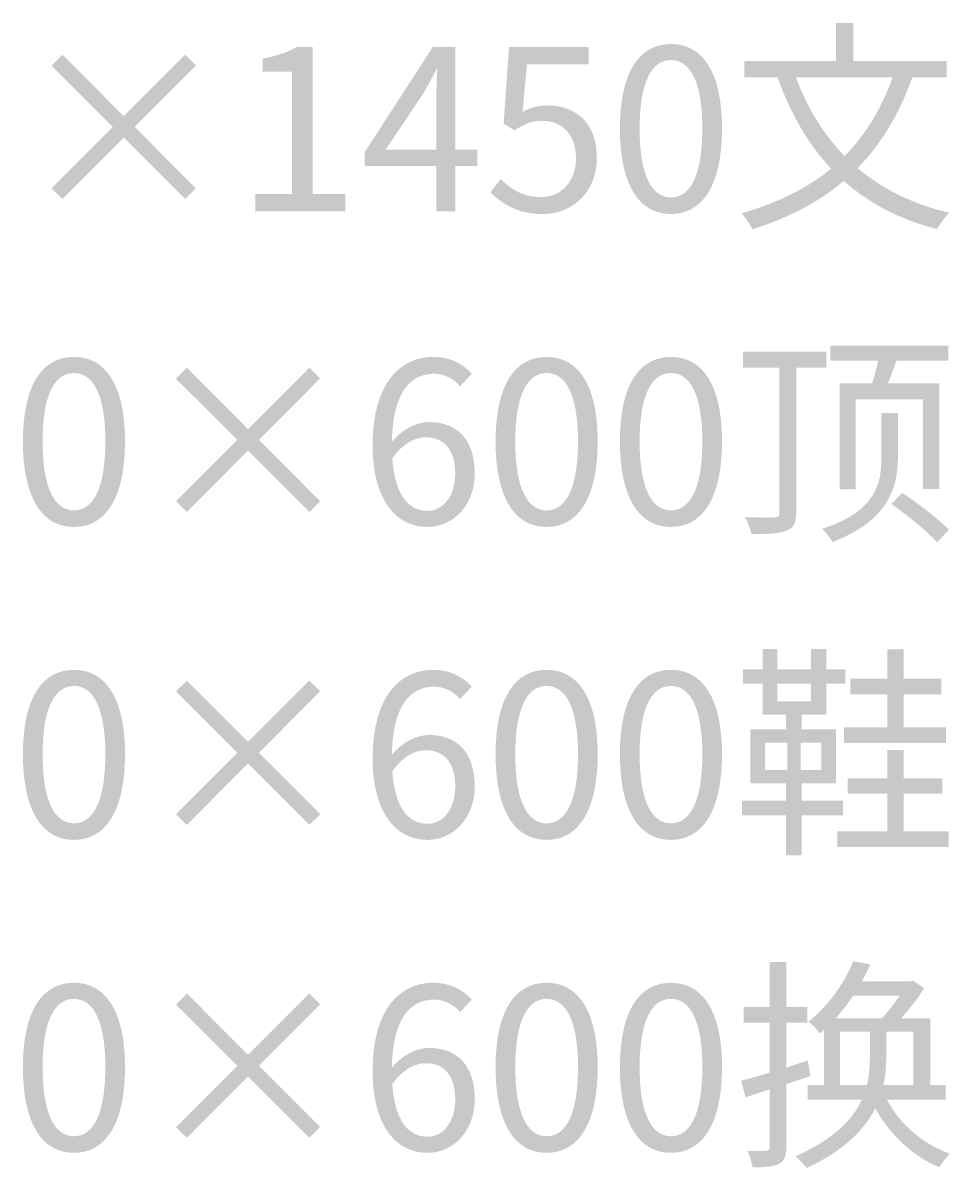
# Model space of a CAD drawing. Header units: millimetres. Extents: x -4600 to 229000, y -4300 to 19460.
# Drawn here: x 100402 to 101588, y 12972 to 14436 of the extents above; entities that cross this region are included whole.
import ezdxf

# ---------------------------------------------------------------- set-up
doc = ezdxf.new("R2010")
doc.units = ezdxf.units.MM
doc.header["$LTSCALE"] = 100
doc.layers.add('A-NOTE', color=7, linetype='Continuous', lineweight=18)

# ---------------------------------------------------------------- blocks, each defined once
blk = doc.blocks.new('A03_SHEET')
at = {"layer": 'A-NOTE'}
h = blk.add_hatch(color=256, dxfattribs=at)
edge = h.paths.add_edge_path()
edge.add_line((21442.3, 14435.7), (21442.3, 14387))
edge.add_line((21442.3, 14387), (21324.8, 14387))
edge.add_line((21324.8, 14387), (21324.8, 14366))
edge.add_line((21324.8, 14366), (21367.5, 14366))
edge.add_spline(control_points=[(21367.5, 14366), (21383.8, 14320.2), (21406.2, 14280.9), (21435.9, 14249.4)], knot_values=[0, 0, 0, 0, 1, 1, 1, 1], degree=3, periodic=0)
edge.add_spline(control_points=[(21435.9, 14249.4), (21405.3, 14224.2), (21367.5, 14205.6), (21321.6, 14192.4)], knot_values=[0, 0, 0, 0, 1, 1, 1, 1], degree=3, periodic=0)
edge.add_spline(control_points=[(21321.6, 14192.4), (21325.9, 14187.3), (21332.8, 14177), (21335.4, 14171.8)], knot_values=[0, 0, 0, 0, 1, 1, 1, 1], degree=3, periodic=0)
edge.add_spline(control_points=[(21335.4, 14171.8), (21381.8, 14186.7), (21420.5, 14206.7), (21452, 14233.7)], knot_values=[0, 0, 0, 0, 1, 1, 1, 1], degree=3, periodic=0)
edge.add_spline(control_points=[(21452, 14233.7), (21484.1, 14205.3), (21523.3, 14184.4), (21571.2, 14172.1)], knot_values=[0, 0, 0, 0, 1, 1, 1, 1], degree=3, periodic=0)
edge.add_spline(control_points=[(21571.2, 14172.1), (21574.9, 14178.1), (21581.8, 14188.1), (21586.9, 14193)], knot_values=[0, 0, 0, 0, 1, 1, 1, 1], degree=3, periodic=0)
edge.add_spline(control_points=[(21586.9, 14193), (21540.2, 14203.9), (21501.3, 14223.6), (21469.8, 14250)], knot_values=[0, 0, 0, 0, 1, 1, 1, 1], degree=3, periodic=0)
edge.add_spline(control_points=[(21469.8, 14250), (21499.8, 14280.7), (21522.8, 14318.5), (21539.7, 14366)], knot_values=[0, 0, 0, 0, 1, 1, 1, 1], degree=3, periodic=0)
edge.add_line((21539.7, 14366), (21583.8, 14366))
edge.add_line((21583.8, 14366), (21583.8, 14387))
edge.add_line((21583.8, 14387), (21464.3, 14387))
edge.add_line((21464.3, 14387), (21464.3, 14435.7))
edge.add_line((21464.3, 14435.7), (21442.3, 14435.7))
edge = h.paths.add_edge_path(flags=0)
edge.add_spline(control_points=[(21453.1, 14265.5), (21425.9, 14293.3), (21405.3, 14327.1), (21391, 14366)], knot_values=[0, 0, 0, 0, 1, 1, 1, 1], degree=3, periodic=0)
edge.add_line((21391, 14366), (21514.7, 14366))
edge.add_spline(control_points=[(21514.7, 14366), (21499.8, 14325.4), (21479.8, 14292.1), (21453.1, 14265.5)], knot_values=[0, 0, 0, 0, 1, 1, 1, 1], degree=3, periodic=0)
h = blk.add_hatch(color=256, dxfattribs=at)
edge = h.paths.add_edge_path()
edge.add_line((20699.7, 14195), (20814.8, 14195))
edge.add_line((20814.8, 14195), (20814.8, 14216.8))
edge.add_line((20814.8, 14216.8), (20772.7, 14216.8))
edge.add_line((20772.7, 14216.8), (20772.7, 14405))
edge.add_line((20772.7, 14405), (20752.7, 14405))
edge.add_spline(control_points=[(20752.7, 14405), (20741.2, 14398.4), (20727.7, 14393.5), (20709.1, 14390.1)], knot_values=[0, 0, 0, 0, 1, 1, 1, 1], degree=3, periodic=0)
edge.add_line((20709.1, 14390.1), (20709.1, 14373.5))
edge.add_line((20709.1, 14373.5), (20746.6, 14373.5))
edge.add_line((20746.6, 14373.5), (20746.6, 14216.8))
edge.add_line((20746.6, 14216.8), (20699.7, 14216.8))
edge.add_line((20699.7, 14216.8), (20699.7, 14195))
h = blk.add_hatch(color=256, dxfattribs=at)
h.paths.add_polyline_path([(20930.9, 14195), (20955.5, 14195), (20955.5, 14252.9), (20983.6, 14252.9), (20983.6, 14273.8), (20955.5, 14273.8), (20955.5, 14405), (20926.6, 14405), (20839.2, 14270.1), (20839.2, 14252.9), (20930.9, 14252.9), (20930.9, 14195)])
edge = h.paths.add_edge_path(flags=0)
edge.add_line((20930.9, 14273.8), (20866.4, 14273.8))
edge.add_line((20866.4, 14273.8), (20914.2, 14345.4))
edge.add_spline(control_points=[(20914.2, 14345.4), (20920.3, 14355.7), (20926, 14366.3), (20931.1, 14376.4)], knot_values=[0, 0, 0, 0, 1, 1, 1, 1], degree=3, periodic=0)
edge.add_line((20931.1, 14376.4), (20932.3, 14376.4))
edge.add_spline(control_points=[(20932.3, 14376.4), (20931.7, 14365.8), (20930.9, 14348.6), (20930.9, 14338.2)], knot_values=[0, 0, 0, 0, 1, 1, 1, 1], degree=3, periodic=0)
edge.add_line((20930.9, 14338.2), (20930.9, 14273.8))
h = blk.add_hatch(color=256, dxfattribs=at)
edge = h.paths.add_edge_path()
edge.add_spline(control_points=[(21067.5, 14191.3), (21102.8, 14191.3), (21136.3, 14217.3), (21136.3, 14263.2), (21136.3, 14309.6), (21107.6, 14330.2), (21073, 14330.2), (21060.4, 14330.2), (21050.9, 14327.1), (21041.4, 14321.9)], knot_values=[0, 0, 0, 0, 1, 1, 1, 2, 2, 2, 3, 3, 3, 3], degree=3, periodic=0)
edge.add_line((21041.4, 14321.9), (21046.9, 14382.7))
edge.add_line((21046.9, 14382.7), (21126, 14382.7))
edge.add_line((21126, 14382.7), (21126, 14405))
edge.add_line((21126, 14405), (21024, 14405))
edge.add_line((21024, 14405), (21017.1, 14307))
edge.add_line((21017.1, 14307), (21031.1, 14298.1))
edge.add_spline(control_points=[(21031.1, 14298.1), (21043.2, 14306.2), (21052, 14310.5), (21066.1, 14310.5), (21092.4, 14310.5), (21109.6, 14292.7), (21109.6, 14262.6), (21109.6, 14232), (21089.9, 14213), (21064.9, 14213), (21040.6, 14213), (21025.1, 14224.2), (21013.4, 14236.3)], knot_values=[0, 0, 0, 0, 1, 1, 1, 2, 2, 2, 3, 3, 3, 4, 4, 4, 4], degree=3, periodic=0)
edge.add_line((21013.4, 14236.3), (21000.2, 14219.1))
edge.add_spline(control_points=[(21000.2, 14219.1), (21014.5, 14205), (21034.6, 14191.3), (21067.5, 14191.3)], knot_values=[0, 0, 0, 0, 1, 1, 1, 1], degree=3, periodic=0)
h = blk.add_hatch(color=256, dxfattribs=at)
edge = h.paths.add_edge_path()
edge.add_spline(control_points=[(21231.1, 14191.3), (21270.9, 14191.3), (21296.4, 14227.4), (21296.4, 14300.7), (21296.4, 14373.5), (21270.9, 14408.7), (21231.1, 14408.7), (21191, 14408.7), (21165.8, 14373.5), (21165.8, 14300.7), (21165.8, 14227.4), (21191, 14191.3), (21231.1, 14191.3)], knot_values=[0, 0, 0, 0, 1, 1, 1, 2, 2, 2, 3, 3, 3, 4, 4, 4, 4], degree=3, periodic=0)
edge = h.paths.add_edge_path(flags=0)
edge.add_spline(control_points=[(21231.1, 14212.5), (21207.3, 14212.5), (21191, 14239.1), (21191, 14300.7), (21191, 14362), (21207.3, 14388.1), (21231.1, 14388.1), (21254.9, 14388.1), (21271.2, 14362), (21271.2, 14300.7), (21271.2, 14239.1), (21254.9, 14212.5), (21231.1, 14212.5)], knot_values=[0, 0, 0, 0, 1, 1, 1, 2, 2, 2, 3, 3, 3, 4, 4, 4, 4], degree=3, periodic=0)
for points in [[(20609.7, 14210.5), (20623.5, 14224.2), (20545.2, 14302.7), (20623.5, 14381.2), (20609.7, 14395), (20531.2, 14316.5), (20453, 14395), (20438.9, 14380.9), (20517.4, 14302.7), (20438.9, 14224.2), (20453, 14210.5), (20531.2, 14289), (20609.7, 14210.5)], [(20768.7, 13810.5), (20782.5, 13824.2), (20704.2, 13902.7), (20782.5, 13981.2), (20768.7, 13995), (20690.2, 13916.5), (20612, 13995), (20598, 13980.9), (20676.5, 13902.7), (20598, 13824.2), (20612, 13810.5), (20690.2, 13889), (20768.7, 13810.5)], [(21507.9, 13635.1), (21507.9, 13597.3), (21460.6, 13597.3), (21460.6, 13577.5), (21507.9, 13577.5), (21507.9, 13535.4), (21452.3, 13535.4), (21452.3, 13515.3), (21582.9, 13515.3), (21582.9, 13535.4), (21528.8, 13535.4), (21528.8, 13577.5), (21576.9, 13577.5), (21576.9, 13597.3), (21528.8, 13597.3), (21528.8, 13635.1), (21507.9, 13635.1)], [(20768.7, 13410.5), (20782.5, 13424.2), (20704.2, 13502.7), (20782.5, 13581.2), (20768.7, 13595), (20690.2, 13516.5), (20612, 13595), (20598, 13580.9), (20676.5, 13502.7), (20598, 13424.2), (20612, 13410.5), (20690.2, 13489), (20768.7, 13410.5)], [(21507.9, 13506.4), (21507.9, 13470.1), (21456.9, 13470.1), (21456.9, 13450.3), (21507.9, 13450.3), (21507.9, 13402.4), (21444, 13402.4), (21444, 13382.1), (21586.1, 13382.1), (21586.1, 13402.4), (21528.8, 13402.4), (21528.8, 13450.3), (21578.3, 13450.3), (21578.3, 13470.1), (21528.8, 13470.1), (21528.8, 13506.4), (21507.9, 13506.4)], [(20768.7, 13010.5), (20782.5, 13024.2), (20704.2, 13102.7), (20782.5, 13181.2), (20768.7, 13195), (20690.2, 13116.5), (20612, 13195), (20598, 13180.9), (20676.5, 13102.7), (20598, 13024.2), (20612, 13010.5), (20690.2, 13089), (20768.7, 13010.5)]]:
    blk.add_hatch(color=256, dxfattribs=at).paths.add_polyline_path(points)
h = blk.add_hatch(color=256, dxfattribs=at)
edge = h.paths.add_edge_path()
edge.add_line((21323.4, 14015.3), (21323.4, 13995))
edge.add_line((21323.4, 13995), (21369.8, 13995))
edge.add_line((21369.8, 13995), (21369.8, 13809.6))
edge.add_spline(control_points=[(21369.8, 13809.6), (21369.8, 13805), (21368.3, 13803.9), (21363.5, 13803.6), (21358.9, 13803.3), (21343.4, 13803.3), (21325.9, 13803.9)], knot_values=[0, 0, 0, 0, 1, 1, 1, 2, 2, 2, 2], degree=3, periodic=0)
edge.add_spline(control_points=[(21325.9, 13803.9), (21329.4, 13797.9), (21332.8, 13788.1), (21334, 13782.4)], knot_values=[0, 0, 0, 0, 1, 1, 1, 1], degree=3, periodic=0)
edge.add_spline(control_points=[(21334, 13782.4), (21356.9, 13782.1), (21370.9, 13783), (21379.2, 13786.7)], knot_values=[0, 0, 0, 0, 1, 1, 1, 1], degree=3, periodic=0)
edge.add_spline(control_points=[(21379.2, 13786.7), (21388.1, 13790.1), (21391.3, 13796.4), (21391.3, 13809.6)], knot_values=[0, 0, 0, 0, 1, 1, 1, 1], degree=3, periodic=0)
edge.add_line((21391.3, 13809.6), (21391.3, 13995))
edge.add_line((21391.3, 13995), (21429.6, 13995))
edge.add_line((21429.6, 13995), (21429.6, 14015.3))
edge.add_line((21429.6, 14015.3), (21323.4, 14015.3))
h = blk.add_hatch(color=256, dxfattribs=at)
edge = h.paths.add_edge_path()
edge.add_line((21446.8, 13974.9), (21446.8, 13839.4))
edge.add_line((21446.8, 13839.4), (21467.2, 13839.4))
edge.add_line((21467.2, 13839.4), (21467.2, 13954.6))
edge.add_line((21467.2, 13954.6), (21553.4, 13954.6))
edge.add_line((21553.4, 13954.6), (21553.4, 13840))
edge.add_line((21553.4, 13840), (21574.3, 13840))
edge.add_line((21574.3, 13840), (21574.3, 13974.9))
edge.add_line((21574.3, 13974.9), (21508.7, 13974.9))
edge.add_line((21508.7, 13974.9), (21519.6, 14003.9))
edge.add_line((21519.6, 14003.9), (21585.8, 14003.9))
edge.add_line((21585.8, 14003.9), (21585.8, 14023))
edge.add_line((21585.8, 14023), (21435.1, 14023))
edge.add_line((21435.1, 14023), (21435.1, 14003.9))
edge.add_line((21435.1, 14003.9), (21496.1, 14003.9))
edge.add_spline(control_points=[(21496.1, 14003.9), (21494.1, 13994.4), (21491.2, 13983.8), (21488.4, 13974.9)], knot_values=[0, 0, 0, 0, 1, 1, 1, 1], degree=3, periodic=0)
edge.add_line((21488.4, 13974.9), (21446.8, 13974.9))
edge = h.paths.add_edge_path(flags=0)
edge.add_line((21500.1, 13937.1), (21500.1, 13879.5))
edge.add_spline(control_points=[(21500.1, 13879.5), (21500.1, 13849.7), (21495.3, 13811.6), (21424.5, 13789)], knot_values=[0, 0, 0, 0, 1, 1, 1, 1], degree=3, periodic=0)
edge.add_spline(control_points=[(21424.5, 13789), (21428.8, 13784.4), (21435.1, 13777), (21437.7, 13772.1)], knot_values=[0, 0, 0, 0, 1, 1, 1, 1], degree=3, periodic=0)
edge.add_spline(control_points=[(21437.7, 13772.1), (21509.6, 13799.3), (21521.3, 13843.1), (21521.3, 13879.2)], knot_values=[0, 0, 0, 0, 1, 1, 1, 1], degree=3, periodic=0)
edge.add_line((21521.3, 13879.2), (21521.3, 13937.1))
edge.add_line((21521.3, 13937.1), (21500.1, 13937.1))
h = blk.add_hatch(color=256, dxfattribs=at)
edge = h.paths.add_edge_path()
edge.add_spline(control_points=[(20467.6, 13791.3), (20507.4, 13791.3), (20532.9, 13827.4), (20532.9, 13900.7), (20532.9, 13973.5), (20507.4, 14008.7), (20467.6, 14008.7), (20427.5, 14008.7), (20402.3, 13973.5), (20402.3, 13900.7), (20402.3, 13827.4), (20427.5, 13791.3), (20467.6, 13791.3)], knot_values=[0, 0, 0, 0, 1, 1, 1, 2, 2, 2, 3, 3, 3, 4, 4, 4, 4], degree=3, periodic=0)
edge = h.paths.add_edge_path(flags=0)
edge.add_spline(control_points=[(20467.6, 13812.5), (20443.8, 13812.5), (20427.5, 13839.1), (20427.5, 13900.7), (20427.5, 13962), (20443.8, 13988.1), (20467.6, 13988.1), (20491.4, 13988.1), (20507.7, 13962), (20507.7, 13900.7), (20507.7, 13839.1), (20491.4, 13812.5), (20467.6, 13812.5)], knot_values=[0, 0, 0, 0, 1, 1, 1, 2, 2, 2, 3, 3, 3, 4, 4, 4, 4], degree=3, periodic=0)
h = blk.add_hatch(color=256, dxfattribs=at)
edge = h.paths.add_edge_path()
edge.add_spline(control_points=[(20919.7, 13791.3), (20952.3, 13791.3), (20980.1, 13818.8), (20980.1, 13859.5), (20980.1, 13903.6), (20957.2, 13925.4), (20921.7, 13925.4), (20905.4, 13925.4), (20887, 13915.9), (20874.1, 13900.1)], knot_values=[0, 0, 0, 0, 1, 1, 1, 2, 2, 2, 3, 3, 3, 3], degree=3, periodic=0)
edge.add_spline(control_points=[(20874.1, 13900.1), (20875.3, 13965.2), (20899.1, 13987.2), (20928.3, 13987.2), (20940.9, 13987.2), (20953.5, 13980.9), (20961.5, 13971.2)], knot_values=[0, 0, 0, 0, 1, 1, 1, 2, 2, 2, 2], degree=3, periodic=0)
edge.add_line((20961.5, 13971.2), (20976.4, 13987.2))
edge.add_spline(control_points=[(20976.4, 13987.2), (20964.7, 13999.8), (20948.9, 14008.7), (20927.1, 14008.7), (20886.5, 14008.7), (20849.5, 13977.5), (20849.5, 13895.3), (20849.5, 13825.9), (20879.6, 13791.3), (20919.7, 13791.3)], knot_values=[0, 0, 0, 0, 1, 1, 1, 2, 2, 2, 3, 3, 3, 3], degree=3, periodic=0)
edge = h.paths.add_edge_path(flags=0)
edge.add_spline(control_points=[(20874.7, 13879.2), (20888.5, 13898.7), (20904.5, 13905.9), (20917.4, 13905.9), (20942.9, 13905.9), (20955.2, 13887.8), (20955.2, 13859.5), (20955.2, 13830.8), (20939.7, 13811.9), (20919.7, 13811.9), (20893.3, 13811.9), (20877.6, 13835.7), (20874.7, 13879.2)], knot_values=[0, 0, 0, 0, 1, 1, 1, 2, 2, 2, 3, 3, 3, 4, 4, 4, 4], degree=3, periodic=0)
h = blk.add_hatch(color=256, dxfattribs=at)
edge = h.paths.add_edge_path()
edge.add_spline(control_points=[(21072.1, 13791.3), (21111.9, 13791.3), (21137.4, 13827.4), (21137.4, 13900.7), (21137.4, 13973.5), (21111.9, 14008.7), (21072.1, 14008.7), (21032, 14008.7), (21006.8, 13973.5), (21006.8, 13900.7), (21006.8, 13827.4), (21032, 13791.3), (21072.1, 13791.3)], knot_values=[0, 0, 0, 0, 1, 1, 1, 2, 2, 2, 3, 3, 3, 4, 4, 4, 4], degree=3, periodic=0)
edge = h.paths.add_edge_path(flags=0)
edge.add_spline(control_points=[(21072.1, 13812.5), (21048.3, 13812.5), (21032, 13839.1), (21032, 13900.7), (21032, 13962), (21048.3, 13988.1), (21072.1, 13988.1), (21095.9, 13988.1), (21112.2, 13962), (21112.2, 13900.7), (21112.2, 13839.1), (21095.9, 13812.5), (21072.1, 13812.5)], knot_values=[0, 0, 0, 0, 1, 1, 1, 2, 2, 2, 3, 3, 3, 4, 4, 4, 4], degree=3, periodic=0)
h = blk.add_hatch(color=256, dxfattribs=at)
edge = h.paths.add_edge_path()
edge.add_spline(control_points=[(21231.1, 13791.3), (21270.9, 13791.3), (21296.4, 13827.4), (21296.4, 13900.7), (21296.4, 13973.5), (21270.9, 14008.7), (21231.1, 14008.7), (21191, 14008.7), (21165.8, 13973.5), (21165.8, 13900.7), (21165.8, 13827.4), (21191, 13791.3), (21231.1, 13791.3)], knot_values=[0, 0, 0, 0, 1, 1, 1, 2, 2, 2, 3, 3, 3, 4, 4, 4, 4], degree=3, periodic=0)
edge = h.paths.add_edge_path(flags=0)
edge.add_spline(control_points=[(21231.1, 13812.5), (21207.3, 13812.5), (21191, 13839.1), (21191, 13900.7), (21191, 13962), (21207.3, 13988.1), (21231.1, 13988.1), (21254.9, 13988.1), (21271.2, 13962), (21271.2, 13900.7), (21271.2, 13839.1), (21254.9, 13812.5), (21231.1, 13812.5)], knot_values=[0, 0, 0, 0, 1, 1, 1, 2, 2, 2, 3, 3, 3, 4, 4, 4, 4], degree=3, periodic=0)
h = blk.add_hatch(color=256, dxfattribs=at)
edge = h.paths.add_edge_path()
edge.add_spline(control_points=[(21513, 13820.8), (21533.6, 13806.2), (21559.4, 13785.3), (21571.7, 13771.5)], knot_values=[0, 0, 0, 0, 1, 1, 1, 1], degree=3, periodic=0)
edge.add_line((21571.7, 13771.5), (21586.4, 13787.8))
edge.add_spline(control_points=[(21586.4, 13787.8), (21573.5, 13801.3), (21547.4, 13821.4), (21526.8, 13834.8)], knot_values=[0, 0, 0, 0, 1, 1, 1, 1], degree=3, periodic=0)
edge.add_line((21526.8, 13834.8), (21513, 13820.8))
h = blk.add_hatch(color=256, dxfattribs=at)
h.paths.add_polyline_path([(21332.8, 13532.5), (21332.8, 13463.8), (21378.4, 13463.8), (21378.4, 13441.4), (21321.9, 13441.4), (21321.9, 13422.8), (21378.4, 13422.8), (21378.4, 13371.8), (21398.4, 13371.8), (21398.4, 13422.8), (21451.1, 13422.8), (21451.1, 13441.4), (21398.4, 13441.4), (21398.4, 13463.8), (21442, 13463.8), (21442, 13532.5), (21398.4, 13532.5), (21398.4, 13551.4), (21429.6, 13551.4), (21429.6, 13591.2), (21454, 13591.2), (21454, 13609.3), (21429.6, 13609.3), (21429.6, 13635.4), (21410.2, 13635.4), (21410.2, 13609.3), (21367.2, 13609.3), (21367.2, 13635.4), (21348.3, 13635.4), (21348.3, 13609.3), (21323.4, 13609.3), (21323.4, 13591.2), (21348.3, 13591.2), (21348.3, 13551.4), (21378.4, 13551.4), (21378.4, 13532.5), (21332.8, 13532.5)])
h.paths.add_polyline_path([(21351.4, 13515.6), (21379.8, 13515.6), (21379.8, 13480.7), (21351.4, 13480.7), (21351.4, 13515.6)], flags=0)
h.paths.add_polyline_path([(21410.2, 13591.2), (21410.2, 13568.6), (21367.2, 13568.6), (21367.2, 13591.2), (21410.2, 13591.2)], flags=0)
h.paths.add_polyline_path([(21397, 13515.6), (21423.3, 13515.6), (21423.3, 13480.7), (21397, 13480.7), (21397, 13515.6)], flags=0)
h = blk.add_hatch(color=256, dxfattribs=at)
edge = h.paths.add_edge_path()
edge.add_spline(control_points=[(20467.6, 13391.3), (20507.4, 13391.3), (20532.9, 13427.4), (20532.9, 13500.7), (20532.9, 13573.5), (20507.4, 13608.7), (20467.6, 13608.7), (20427.5, 13608.7), (20402.3, 13573.5), (20402.3, 13500.7), (20402.3, 13427.4), (20427.5, 13391.3), (20467.6, 13391.3)], knot_values=[0, 0, 0, 0, 1, 1, 1, 2, 2, 2, 3, 3, 3, 4, 4, 4, 4], degree=3, periodic=0)
edge = h.paths.add_edge_path(flags=0)
edge.add_spline(control_points=[(20467.6, 13412.5), (20443.8, 13412.5), (20427.5, 13439.1), (20427.5, 13500.7), (20427.5, 13562), (20443.8, 13588.1), (20467.6, 13588.1), (20491.4, 13588.1), (20507.7, 13562), (20507.7, 13500.7), (20507.7, 13439.1), (20491.4, 13412.5), (20467.6, 13412.5)], knot_values=[0, 0, 0, 0, 1, 1, 1, 2, 2, 2, 3, 3, 3, 4, 4, 4, 4], degree=3, periodic=0)
h = blk.add_hatch(color=256, dxfattribs=at)
edge = h.paths.add_edge_path()
edge.add_spline(control_points=[(20919.7, 13391.3), (20952.3, 13391.3), (20980.1, 13418.8), (20980.1, 13459.5), (20980.1, 13503.6), (20957.2, 13525.4), (20921.7, 13525.4), (20905.4, 13525.4), (20887, 13515.9), (20874.1, 13500.1)], knot_values=[0, 0, 0, 0, 1, 1, 1, 2, 2, 2, 3, 3, 3, 3], degree=3, periodic=0)
edge.add_spline(control_points=[(20874.1, 13500.1), (20875.3, 13565.2), (20899.1, 13587.2), (20928.3, 13587.2), (20940.9, 13587.2), (20953.5, 13580.9), (20961.5, 13571.2)], knot_values=[0, 0, 0, 0, 1, 1, 1, 2, 2, 2, 2], degree=3, periodic=0)
edge.add_line((20961.5, 13571.2), (20976.4, 13587.2))
edge.add_spline(control_points=[(20976.4, 13587.2), (20964.7, 13599.8), (20948.9, 13608.7), (20927.1, 13608.7), (20886.5, 13608.7), (20849.5, 13577.5), (20849.5, 13495.3), (20849.5, 13425.9), (20879.6, 13391.3), (20919.7, 13391.3)], knot_values=[0, 0, 0, 0, 1, 1, 1, 2, 2, 2, 3, 3, 3, 3], degree=3, periodic=0)
edge = h.paths.add_edge_path(flags=0)
edge.add_spline(control_points=[(20874.7, 13479.2), (20888.5, 13498.7), (20904.5, 13505.9), (20917.4, 13505.9), (20942.9, 13505.9), (20955.2, 13487.8), (20955.2, 13459.5), (20955.2, 13430.8), (20939.7, 13411.9), (20919.7, 13411.9), (20893.3, 13411.9), (20877.6, 13435.7), (20874.7, 13479.2)], knot_values=[0, 0, 0, 0, 1, 1, 1, 2, 2, 2, 3, 3, 3, 4, 4, 4, 4], degree=3, periodic=0)
h = blk.add_hatch(color=256, dxfattribs=at)
edge = h.paths.add_edge_path()
edge.add_spline(control_points=[(21072.1, 13391.3), (21111.9, 13391.3), (21137.4, 13427.4), (21137.4, 13500.7), (21137.4, 13573.5), (21111.9, 13608.7), (21072.1, 13608.7), (21032, 13608.7), (21006.8, 13573.5), (21006.8, 13500.7), (21006.8, 13427.4), (21032, 13391.3), (21072.1, 13391.3)], knot_values=[0, 0, 0, 0, 1, 1, 1, 2, 2, 2, 3, 3, 3, 4, 4, 4, 4], degree=3, periodic=0)
edge = h.paths.add_edge_path(flags=0)
edge.add_spline(control_points=[(21072.1, 13412.5), (21048.3, 13412.5), (21032, 13439.1), (21032, 13500.7), (21032, 13562), (21048.3, 13588.1), (21072.1, 13588.1), (21095.9, 13588.1), (21112.2, 13562), (21112.2, 13500.7), (21112.2, 13439.1), (21095.9, 13412.5), (21072.1, 13412.5)], knot_values=[0, 0, 0, 0, 1, 1, 1, 2, 2, 2, 3, 3, 3, 4, 4, 4, 4], degree=3, periodic=0)
h = blk.add_hatch(color=256, dxfattribs=at)
edge = h.paths.add_edge_path()
edge.add_spline(control_points=[(21231.1, 13391.3), (21270.9, 13391.3), (21296.4, 13427.4), (21296.4, 13500.7), (21296.4, 13573.5), (21270.9, 13608.7), (21231.1, 13608.7), (21191, 13608.7), (21165.8, 13573.5), (21165.8, 13500.7), (21165.8, 13427.4), (21191, 13391.3), (21231.1, 13391.3)], knot_values=[0, 0, 0, 0, 1, 1, 1, 2, 2, 2, 3, 3, 3, 4, 4, 4, 4], degree=3, periodic=0)
edge = h.paths.add_edge_path(flags=0)
edge.add_spline(control_points=[(21231.1, 13412.5), (21207.3, 13412.5), (21191, 13439.1), (21191, 13500.7), (21191, 13562), (21207.3, 13588.1), (21231.1, 13588.1), (21254.9, 13588.1), (21271.2, 13562), (21271.2, 13500.7), (21271.2, 13439.1), (21254.9, 13412.5), (21231.1, 13412.5)], knot_values=[0, 0, 0, 0, 1, 1, 1, 2, 2, 2, 3, 3, 3, 4, 4, 4, 4], degree=3, periodic=0)
h = blk.add_hatch(color=256, dxfattribs=at)
edge = h.paths.add_edge_path()
edge.add_line((21357.4, 13235.4), (21357.4, 13177.8))
edge.add_line((21357.4, 13177.8), (21324.2, 13177.8))
edge.add_line((21324.2, 13177.8), (21324.2, 13157.7))
edge.add_line((21324.2, 13157.7), (21357.4, 13157.7))
edge.add_line((21357.4, 13157.7), (21357.4, 13093.8))
edge.add_spline(control_points=[(21357.4, 13093.8), (21343.7, 13089.8), (21331.1, 13086.1), (21320.8, 13083.5)], knot_values=[0, 0, 0, 0, 1, 1, 1, 1], degree=3, periodic=0)
edge.add_line((21320.8, 13083.5), (21326.5, 13062.3))
edge.add_line((21326.5, 13062.3), (21357.4, 13072.4))
edge.add_line((21357.4, 13072.4), (21357.4, 12998.4))
edge.add_spline(control_points=[(21357.4, 12998.4), (21357.4, 12995), (21356, 12993.9), (21352.9, 12993.9)], knot_values=[0, 0, 0, 0, 1, 1, 1, 1], degree=3, periodic=0)
edge.add_spline(control_points=[(21352.9, 12993.9), (21349.7, 12993.6), (21340, 12993.6), (21328.8, 12993.9)], knot_values=[0, 0, 0, 0, 1, 1, 1, 1], degree=3, periodic=0)
edge.add_spline(control_points=[(21328.8, 12993.9), (21331.7, 12987.8), (21334.5, 12978.4), (21335.4, 12972.9)], knot_values=[0, 0, 0, 0, 1, 1, 1, 1], degree=3, periodic=0)
edge.add_spline(control_points=[(21335.4, 12972.9), (21352, 12972.7), (21362.6, 12973.5), (21369.2, 12977.2)], knot_values=[0, 0, 0, 0, 1, 1, 1, 1], degree=3, periodic=0)
edge.add_spline(control_points=[(21369.2, 12977.2), (21376.1, 12980.7), (21378.6, 12986.7), (21378.6, 12998.4)], knot_values=[0, 0, 0, 0, 1, 1, 1, 1], degree=3, periodic=0)
edge.add_line((21378.6, 12998.4), (21378.6, 13079.2))
edge.add_line((21378.6, 13079.2), (21409.3, 13089.3))
edge.add_line((21409.3, 13089.3), (21406.2, 13109.3))
edge.add_line((21406.2, 13109.3), (21378.6, 13100.4))
edge.add_line((21378.6, 13100.4), (21378.6, 13157.7))
edge.add_line((21378.6, 13157.7), (21405.3, 13157.7))
edge.add_line((21405.3, 13157.7), (21405.3, 13177.8))
edge.add_line((21405.3, 13177.8), (21378.6, 13177.8))
edge.add_line((21378.6, 13177.8), (21378.6, 13235.4))
edge.add_line((21378.6, 13235.4), (21357.4, 13235.4))
h = blk.add_hatch(color=256, dxfattribs=at)
edge = h.paths.add_edge_path()
edge.add_line((21405.9, 13077.8), (21405.9, 13059.2))
edge.add_line((21405.9, 13059.2), (21475.2, 13059.2))
edge.add_spline(control_points=[(21475.2, 13059.2), (21463.7, 13034.2), (21440, 13008.8), (21390.4, 12987)], knot_values=[0, 0, 0, 0, 1, 1, 1, 1], degree=3, periodic=0)
edge.add_spline(control_points=[(21390.4, 12987), (21395, 12983), (21401.6, 12976.1), (21404.7, 12971.8)], knot_values=[0, 0, 0, 0, 1, 1, 1, 1], degree=3, periodic=0)
edge.add_spline(control_points=[(21404.7, 12971.8), (21453.4, 12994.7), (21478.9, 13021.6), (21492.4, 13048.3)], knot_values=[0, 0, 0, 0, 1, 1, 1, 1], degree=3, periodic=0)
edge.add_spline(control_points=[(21492.4, 13048.3), (21510.7, 13014.5), (21540.2, 12987), (21574.3, 12972.9)], knot_values=[0, 0, 0, 0, 1, 1, 1, 1], degree=3, periodic=0)
edge.add_spline(control_points=[(21574.3, 12972.9), (21577.2, 12978.1), (21583.5, 12985.8), (21588.1, 12990.1)], knot_values=[0, 0, 0, 0, 1, 1, 1, 1], degree=3, periodic=0)
edge.add_spline(control_points=[(21588.1, 12990.1), (21553.4, 13002.2), (21523.6, 13027.9), (21507.3, 13059.2)], knot_values=[0, 0, 0, 0, 1, 1, 1, 1], degree=3, periodic=0)
edge.add_line((21507.3, 13059.2), (21582.6, 13059.2))
edge.add_line((21582.6, 13059.2), (21582.6, 13077.8))
edge.add_line((21582.6, 13077.8), (21562.6, 13077.8))
edge.add_line((21562.6, 13077.8), (21562.6, 13163.2))
edge.add_line((21562.6, 13163.2), (21525.3, 13163.2))
edge.add_spline(control_points=[(21525.3, 13163.2), (21536.2, 13175.2), (21547.4, 13189.2), (21554.8, 13201.8)], knot_values=[0, 0, 0, 0, 1, 1, 1, 1], degree=3, periodic=0)
edge.add_line((21554.8, 13201.8), (21540.5, 13211.6))
edge.add_line((21540.5, 13211.6), (21537.1, 13210.4))
edge.add_line((21537.1, 13210.4), (21475.2, 13210.4))
edge.add_spline(control_points=[(21475.2, 13210.4), (21479.2, 13217.9), (21482.9, 13225.1), (21486.1, 13232.2)], knot_values=[0, 0, 0, 0, 1, 1, 1, 1], degree=3, periodic=0)
edge.add_line((21486.1, 13232.2), (21464.3, 13236.2))
edge.add_spline(control_points=[(21464.3, 13236.2), (21454.3, 13211.9), (21435.1, 13181.5), (21407, 13158.9)], knot_values=[0, 0, 0, 0, 1, 1, 1, 1], degree=3, periodic=0)
edge.add_spline(control_points=[(21407, 13158.9), (21411.6, 13155.7), (21418.5, 13148.6), (21421.6, 13143.7)], knot_values=[0, 0, 0, 0, 1, 1, 1, 1], degree=3, periodic=0)
edge.add_line((21421.6, 13143.7), (21426.8, 13148.3))
edge.add_line((21426.8, 13148.3), (21426.8, 13077.8))
edge.add_line((21426.8, 13077.8), (21405.9, 13077.8))
edge = h.paths.add_edge_path(flags=0)
edge.add_line((21541.1, 13077.8), (21502.7, 13077.8))
edge.add_spline(control_points=[(21502.7, 13077.8), (21505.9, 13091.3), (21506.4, 13104.2), (21506.4, 13115.6)], knot_values=[0, 0, 0, 0, 1, 1, 1, 1], degree=3, periodic=0)
edge.add_line((21506.4, 13115.6), (21506.4, 13146))
edge.add_line((21506.4, 13146), (21541.1, 13146))
edge.add_line((21541.1, 13146), (21541.1, 13077.8))
edge = h.paths.add_edge_path(flags=0)
edge.add_line((21447.4, 13077.8), (21447.4, 13146))
edge.add_line((21447.4, 13146), (21485.5, 13146))
edge.add_line((21485.5, 13146), (21485.5, 13115.9))
edge.add_spline(control_points=[(21485.5, 13115.9), (21485.5, 13104.4), (21484.9, 13091.5), (21481.8, 13077.8)], knot_values=[0, 0, 0, 0, 1, 1, 1, 1], degree=3, periodic=0)
edge.add_line((21481.8, 13077.8), (21447.4, 13077.8))
edge = h.paths.add_edge_path(flags=0)
edge.add_line((21464, 13192.1), (21523.6, 13192.1))
edge.add_spline(control_points=[(21523.6, 13192.1), (21517, 13182.4), (21508.7, 13171.8), (21500.7, 13163.2)], knot_values=[0, 0, 0, 0, 1, 1, 1, 1], degree=3, periodic=0)
edge.add_line((21500.7, 13163.2), (21441.7, 13163.2))
edge.add_spline(control_points=[(21441.7, 13163.2), (21450, 13172.6), (21457.4, 13182.4), (21464, 13192.1)], knot_values=[0, 0, 0, 0, 1, 1, 1, 1], degree=3, periodic=0)
h = blk.add_hatch(color=256, dxfattribs=at)
edge = h.paths.add_edge_path()
edge.add_spline(control_points=[(20467.6, 12991.3), (20507.4, 12991.3), (20532.9, 13027.4), (20532.9, 13100.7), (20532.9, 13173.5), (20507.4, 13208.7), (20467.6, 13208.7), (20427.5, 13208.7), (20402.3, 13173.5), (20402.3, 13100.7), (20402.3, 13027.4), (20427.5, 12991.3), (20467.6, 12991.3)], knot_values=[0, 0, 0, 0, 1, 1, 1, 2, 2, 2, 3, 3, 3, 4, 4, 4, 4], degree=3, periodic=0)
edge = h.paths.add_edge_path(flags=0)
edge.add_spline(control_points=[(20467.6, 13012.5), (20443.8, 13012.5), (20427.5, 13039.1), (20427.5, 13100.7), (20427.5, 13162), (20443.8, 13188.1), (20467.6, 13188.1), (20491.4, 13188.1), (20507.7, 13162), (20507.7, 13100.7), (20507.7, 13039.1), (20491.4, 13012.5), (20467.6, 13012.5)], knot_values=[0, 0, 0, 0, 1, 1, 1, 2, 2, 2, 3, 3, 3, 4, 4, 4, 4], degree=3, periodic=0)
h = blk.add_hatch(color=256, dxfattribs=at)
edge = h.paths.add_edge_path()
edge.add_spline(control_points=[(20919.7, 12991.3), (20952.3, 12991.3), (20980.1, 13018.8), (20980.1, 13059.5), (20980.1, 13103.6), (20957.2, 13125.4), (20921.7, 13125.4), (20905.4, 13125.4), (20887, 13115.9), (20874.1, 13100.1)], knot_values=[0, 0, 0, 0, 1, 1, 1, 2, 2, 2, 3, 3, 3, 3], degree=3, periodic=0)
edge.add_spline(control_points=[(20874.1, 13100.1), (20875.3, 13165.2), (20899.1, 13187.2), (20928.3, 13187.2), (20940.9, 13187.2), (20953.5, 13180.9), (20961.5, 13171.2)], knot_values=[0, 0, 0, 0, 1, 1, 1, 2, 2, 2, 2], degree=3, periodic=0)
edge.add_line((20961.5, 13171.2), (20976.4, 13187.2))
edge.add_spline(control_points=[(20976.4, 13187.2), (20964.7, 13199.8), (20948.9, 13208.7), (20927.1, 13208.7), (20886.5, 13208.7), (20849.5, 13177.5), (20849.5, 13095.3), (20849.5, 13025.9), (20879.6, 12991.3), (20919.7, 12991.3)], knot_values=[0, 0, 0, 0, 1, 1, 1, 2, 2, 2, 3, 3, 3, 3], degree=3, periodic=0)
edge = h.paths.add_edge_path(flags=0)
edge.add_spline(control_points=[(20874.7, 13079.2), (20888.5, 13098.7), (20904.5, 13105.9), (20917.4, 13105.9), (20942.9, 13105.9), (20955.2, 13087.8), (20955.2, 13059.5), (20955.2, 13030.8), (20939.7, 13011.9), (20919.7, 13011.9), (20893.3, 13011.9), (20877.6, 13035.7), (20874.7, 13079.2)], knot_values=[0, 0, 0, 0, 1, 1, 1, 2, 2, 2, 3, 3, 3, 4, 4, 4, 4], degree=3, periodic=0)
h = blk.add_hatch(color=256, dxfattribs=at)
edge = h.paths.add_edge_path()
edge.add_spline(control_points=[(21072.1, 12991.3), (21111.9, 12991.3), (21137.4, 13027.4), (21137.4, 13100.7), (21137.4, 13173.5), (21111.9, 13208.7), (21072.1, 13208.7), (21032, 13208.7), (21006.8, 13173.5), (21006.8, 13100.7), (21006.8, 13027.4), (21032, 12991.3), (21072.1, 12991.3)], knot_values=[0, 0, 0, 0, 1, 1, 1, 2, 2, 2, 3, 3, 3, 4, 4, 4, 4], degree=3, periodic=0)
edge = h.paths.add_edge_path(flags=0)
edge.add_spline(control_points=[(21072.1, 13012.5), (21048.3, 13012.5), (21032, 13039.1), (21032, 13100.7), (21032, 13162), (21048.3, 13188.1), (21072.1, 13188.1), (21095.9, 13188.1), (21112.2, 13162), (21112.2, 13100.7), (21112.2, 13039.1), (21095.9, 13012.5), (21072.1, 13012.5)], knot_values=[0, 0, 0, 0, 1, 1, 1, 2, 2, 2, 3, 3, 3, 4, 4, 4, 4], degree=3, periodic=0)
h = blk.add_hatch(color=256, dxfattribs=at)
edge = h.paths.add_edge_path()
edge.add_spline(control_points=[(21231.1, 12991.3), (21270.9, 12991.3), (21296.4, 13027.4), (21296.4, 13100.7), (21296.4, 13173.5), (21270.9, 13208.7), (21231.1, 13208.7), (21191, 13208.7), (21165.8, 13173.5), (21165.8, 13100.7), (21165.8, 13027.4), (21191, 12991.3), (21231.1, 12991.3)], knot_values=[0, 0, 0, 0, 1, 1, 1, 2, 2, 2, 3, 3, 3, 4, 4, 4, 4], degree=3, periodic=0)
edge = h.paths.add_edge_path(flags=0)
edge.add_spline(control_points=[(21231.1, 13012.5), (21207.3, 13012.5), (21191, 13039.1), (21191, 13100.7), (21191, 13162), (21207.3, 13188.1), (21231.1, 13188.1), (21254.9, 13188.1), (21271.2, 13162), (21271.2, 13100.7), (21271.2, 13039.1), (21254.9, 13012.5), (21231.1, 13012.5)], knot_values=[0, 0, 0, 0, 1, 1, 1, 2, 2, 2, 3, 3, 3, 4, 4, 4, 4], degree=3, periodic=0)

msp = doc.modelspace()

# ---------------------------------------------------------------- block references
msp.add_blockref('A03_SHEET', (80000, 0))

doc.saveas('drawing.dxf')
